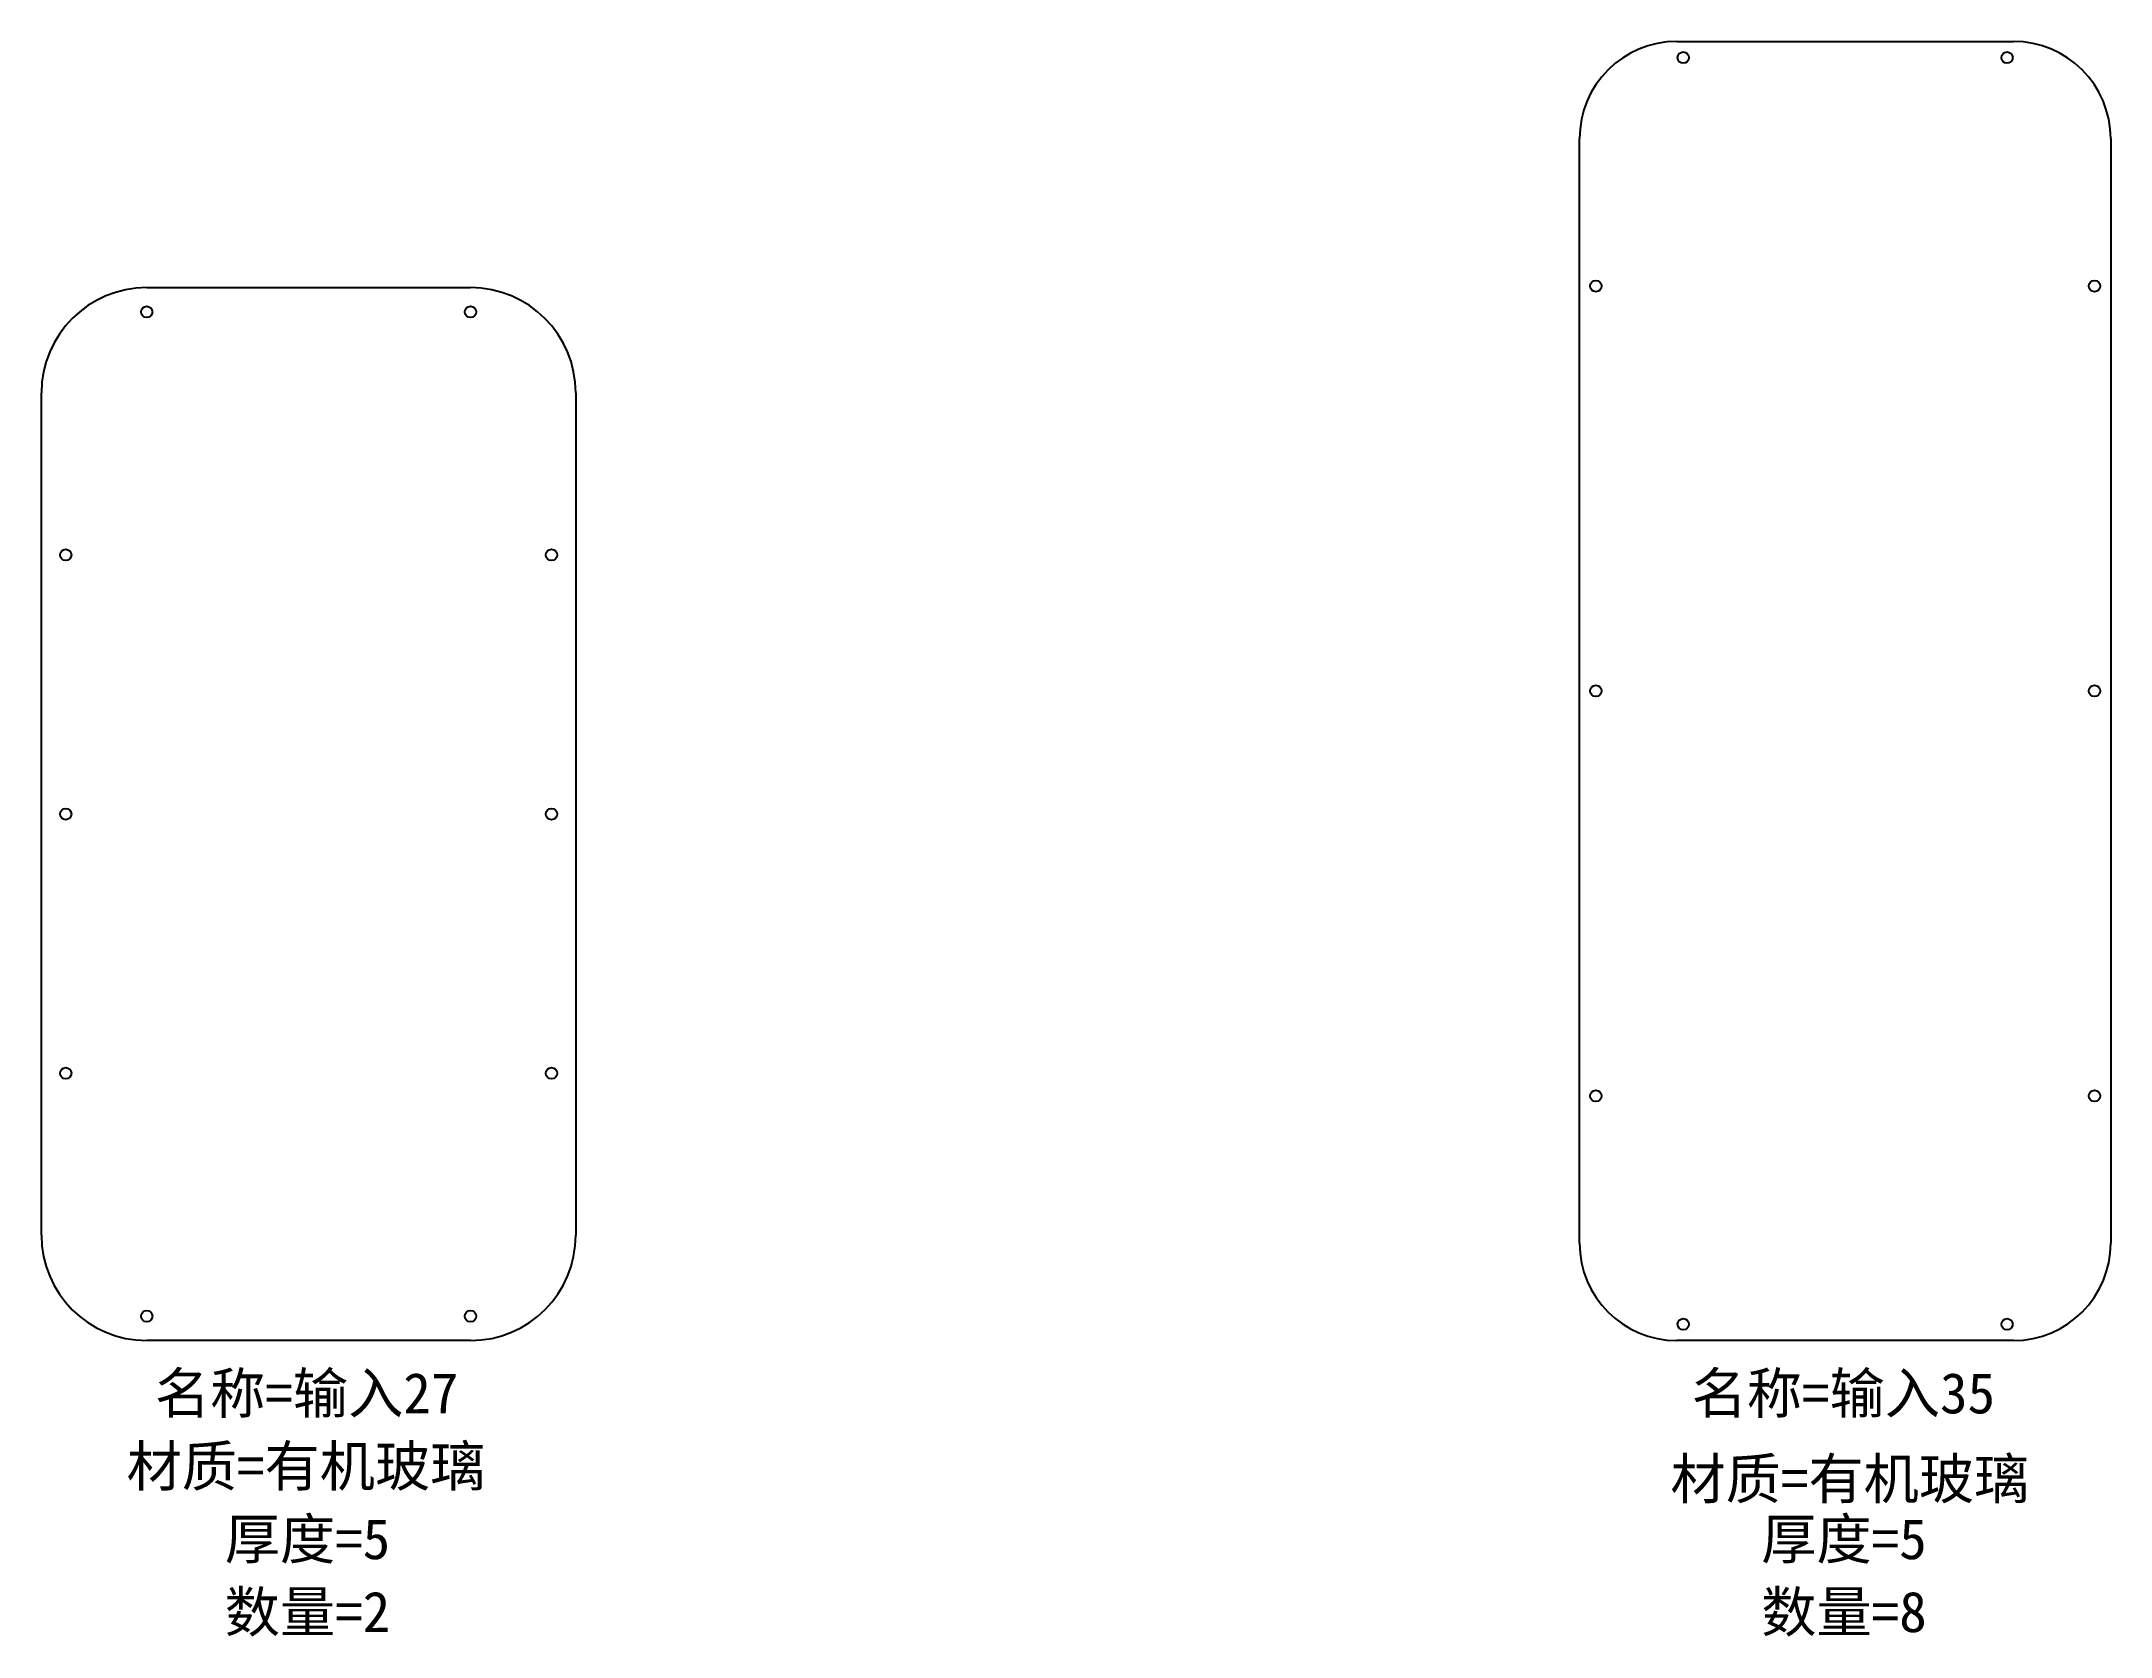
# Model space of a CAD drawing. Header units: millimetres. Extents: x 2413 to 3691, y 1203 to 2188.
import ezdxf

# ---------------------------------------------------------------- set-up
doc = ezdxf.new("R2010")
doc.units = ezdxf.units.MM
doc.layers.add('零件信息', color=131, linetype='Continuous')
doc.styles.add('SLDTEXTSTYLE1', font='', dxfattribs={"bigfont": 'bigfont'})
doc.styles.get('SLDTEXTSTYLE1').set_extended_font_data('宋体')

msp = doc.modelspace()

# ---------------------------------------------------------------- linework, layer by layer
at = {"color": 7, "linetype": 'Continuous', "lineweight": 25}
for p, q in [((3422.8, 2187.6), (3630.8, 2187.6)), ((3362.8, 1445.6), (3362.8, 2127.6)), ((3690.8, 2127.6), (3690.8, 1445.6)), ((2477.8, 2035.6), (2677.8, 2035.6)), ((2412.8, 1450.6), (2412.8, 1970.6)), ((2742.8, 1970.6), (2742.8, 1450.6)), ((2677.8, 1385.6), (2477.8, 1385.6)), ((3630.8, 1385.6), (3422.8, 1385.6))]:
    msp.add_line(p, q, dxfattribs=at)
for centre in [(3426.8, 2177.6), (3626.8, 2177.6), (3372.8, 2036.6), (3680.8, 2036.6), (2477.8, 2020.6), (2677.8, 2020.6), (2427.8, 1870.6), (2727.8, 1870.6), (3372.8, 1786.6), (3680.8, 1786.6), (2427.8, 1710.6), (2727.8, 1710.6), (2427.8, 1550.6), (2727.8, 1550.6), (3372.8, 1536.6), (3680.8, 1536.6), (2477.8, 1400.6), (2677.8, 1400.6), (3426.8, 1395.6), (3626.8, 1395.6)]:
    msp.add_circle(centre, 3.5, dxfattribs=at)
for centre, radius, start, end in [((3422.8, 2127.6), 60, 90, 180), ((3630.8, 2127.6), 60, 0, 90), ((2477.8, 1970.6), 65, 90, 180), ((2677.8, 1970.6), 65, 0, 90), ((2477.8, 1450.6), 65, 180, 270), ((2677.8, 1450.6), 65, 270, 0), ((3422.8, 1445.6), 60, 180, 270), ((3630.8, 1445.6), 60, 270, 0)]:
    msp.add_arc(centre, radius, start, end, dxfattribs=at)

# ---------------------------------------------------------------- texts
at = {"layer": '零件信息', "char_height": 25, "attachment_point": 2, "style": 'SLDTEXTSTYLE1'}
for s, insert in [('名称=输入27', (2576.6, 1365.6)), ('名称=输入35', (3525.7, 1365.6)), ('材质=有机玻璃', (2576.2, 1320.6)), ('材质=有机玻璃', (3529.7, 1312.8)), ('厚度=5', (2577.1, 1275.6)), ('厚度=5', (3526.1, 1275.6)), ('数量=2', (2577.1, 1230.6)), ('数量=8', (3526.1, 1230.6))]:
    msp.add_mtext(s, dxfattribs=dict(at, insert=insert))

doc.saveas('drawing.dxf')
